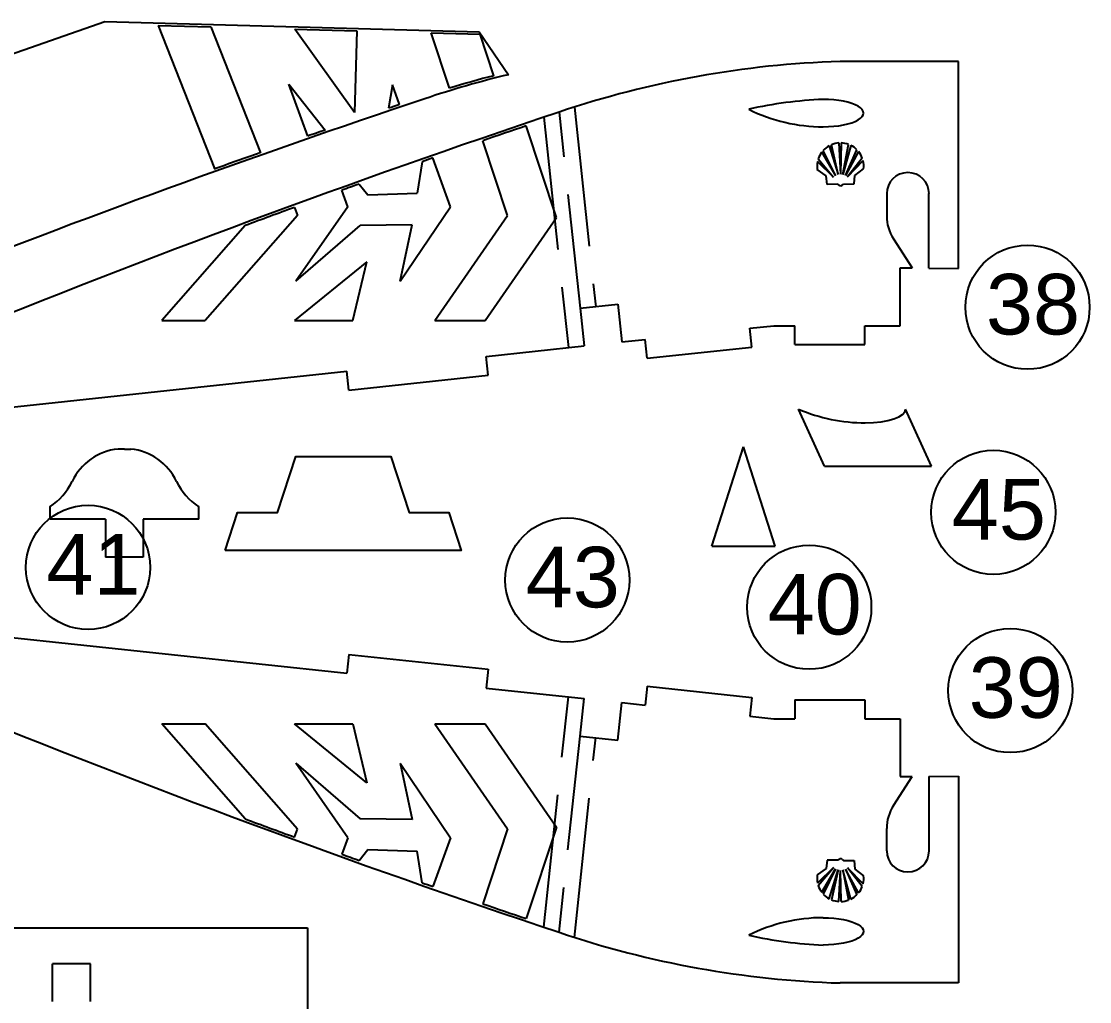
# Model space of a CAD drawing. Header units: centimetres. Extents: x 56783 to 57745, y 15612 to 15912.
# Drawn here: x 57040.2 to 57124.8, y 15688 to 15765.7 of the extents above; entities that cross this region are included whole.
import ezdxf

# ---------------------------------------------------------------- set-up
doc = ezdxf.new("R2010")
doc.units = ezdxf.units.CM
doc.header["$MEASUREMENT"] = 0
for name, color, linetype in [('Exterior', 7, 'Continuous'), ('Interior', 4, 'Continuous'), ('Kerf', 1, 'Continuous'), ('NUMEROS', 7, 'Continuous'), ('Publicidades', 6, 'Continuous'), ('Publicidades 4', 5, 'Continuous')]:
    doc.layers.add(name, color=color, linetype=linetype)

msp = doc.modelspace()

# ---------------------------------------------------------------- linework, layer by layer
at = {"layer": 'Exterior'}
for p, q in [((57009.203, 15752.454), (57046.771, 15765.654)), ((57046.771, 15765.654), (57076.425, 15764.836)), ((57076.425, 15764.836), (57078.731, 15761.429)), ((57114.389, 15762.476), (57105.008, 15762.476)), ((57114.389, 15746.078), (57114.389, 15762.476)), ((57110.382, 15753.671), (57110.364, 15753.671)), ((57108.697, 15752.004), (57108.697, 15750.235)), ((57112.048, 15746.107), (57112.048, 15752.004)), ((57109.231, 15748.425), (57110.718, 15746.124)), ((57109.765, 15746.124), (57110.718, 15746.124)), ((57109.765, 15741.546), (57109.765, 15746.124)), ((57112.048, 15746.107), (57114.389, 15746.078)), ((57084.407, 15742.923), (57087.39, 15743.241)), ((57087.39, 15743.241), (57087.709, 15740.258)), ((57097.861, 15741.343), (57099.764, 15741.546)), ((57098.02, 15739.851), (57097.861, 15741.343)), ((57099.764, 15741.546), (57101.412, 15741.546)), ((57101.412, 15740.046), (57101.412, 15741.546)), ((57106.968, 15741.546), (57109.765, 15741.546)), ((57106.968, 15740.046), (57106.968, 15741.546)), ((57106.968, 15740.046), (57106.968, 15741.546)), ((57087.709, 15740.258), (57089.575, 15740.458)), ((57089.734, 15738.966), (57089.575, 15740.458)), ((57076.98, 15739.113), (57084.726, 15739.94)), ((57089.734, 15738.966), (57098.02, 15739.851)), ((57101.412, 15740.046), (57106.968, 15740.046)), ((57077.139, 15737.621), (57076.98, 15739.113)), ((57014.01, 15732.388), (57065.931, 15737.933)), ((57066.091, 15736.441), (57065.931, 15737.933)), ((57066.091, 15736.441), (57077.139, 15737.621)), ((57103.764, 15730.414), (57101.716, 15734.943)), ((57112.238, 15730.414), (57110.198, 15734.926)), ((57048.31, 15731.772), (57047.808, 15731.772)), ((57048.31, 15731.772), (57048.812, 15731.772)), ((57094.849, 15724.088), (57097.355, 15731.938)), ((57099.861, 15724.088), (57097.355, 15731.938)), ((57103.764, 15730.414), (57112.238, 15730.414)), ((57042.421, 15726.216), (57042.421, 15727.202)), ((57054.199, 15726.216), (57054.199, 15727.202)), ((57046.81, 15726.216), (57042.421, 15726.216)), ((57046.81, 15726.216), (57046.81, 15723.216)), ((57054.199, 15726.216), (57049.81, 15726.216)), ((57049.81, 15726.216), (57049.81, 15723.216)), ((57094.849, 15724.088), (57099.861, 15724.088)), ((57049.81, 15723.216), (57046.81, 15723.216)), ((57014.01, 15719.559), (57065.931, 15714.014)), ((57066.091, 15715.506), (57065.931, 15714.014)), ((57066.091, 15715.506), (57077.139, 15714.326)), ((57077.139, 15714.326), (57076.98, 15712.834)), ((57076.98, 15712.834), (57084.726, 15712.007)), ((57089.734, 15712.981), (57089.575, 15711.489)), ((57089.734, 15712.981), (57098.02, 15712.096)), ((57087.39, 15708.705), (57087.709, 15711.689)), ((57087.709, 15711.689), (57089.575, 15711.489)), ((57098.02, 15712.096), (57097.861, 15710.604)), ((57101.412, 15711.901), (57106.968, 15711.901)), ((57101.412, 15711.901), (57101.412, 15710.401)), ((57106.968, 15711.901), (57106.968, 15710.401)), ((57106.968, 15711.901), (57106.968, 15710.401)), ((57097.861, 15710.604), (57099.764, 15710.401)), ((57099.764, 15710.401), (57101.412, 15710.401)), ((57106.968, 15710.401), (57109.765, 15710.401)), ((57109.765, 15710.401), (57109.765, 15705.822)), ((57084.407, 15709.024), (57087.39, 15708.705)), ((57109.231, 15703.522), (57110.718, 15705.822)), ((57109.765, 15705.822), (57110.718, 15705.822)), ((57112.048, 15705.839), (57114.389, 15705.869)), ((57112.048, 15705.839), (57112.048, 15699.942)), ((57114.389, 15705.869), (57114.389, 15689.471)), ((57108.697, 15699.942), (57108.697, 15701.712)), ((57110.382, 15698.276), (57110.364, 15698.276)), ((57025.444, 15693.836), (57062.819, 15693.836)), ((57062.819, 15693.836), (57062.819, 15675.72)), ((57042.623, 15687.994), (57042.62, 15690.996)), ((57045.62, 15690.996), (57042.62, 15690.996)), ((57045.623, 15687.996), (57045.62, 15690.996)), ((57114.389, 15689.471), (57105.008, 15689.471))]:
    msp.add_line(p, q, dxfattribs=at)
msp.add_lwpolyline([(57056.293, 15723.737), (57057.273, 15726.737), (57060.429, 15726.737), (57061.881, 15731.182), (57069.408, 15731.182), (57070.86, 15726.737), (57074.016, 15726.737), (57074.997, 15723.737)], close=True, dxfattribs=at)
for centre, radius, start, end in [((57107.361, 15685.702), 76.81, 91.75518, 108.68966), ((57096.338, 15687.941), 75.568, 103.4731, 108.68981), ((57326.071, 15000.046), 800.81, 108.488516, 111.574842), ((57339.504, 14990.968), 809.302, 108.49705, 112.157913), ((57110.364, 15752.004), 1.667, 90, 180), ((57110.382, 15752.004), 1.667, 0, 90), ((57112.03, 15750.235), 3.333, 180, 212.87741), ((57107.034, 15747.247), 13.404, 246.62448, 269.86738), ((57048.276, 15727.248), 4.548, 95.91285, 154.55837), ((57048.343, 15727.248), 4.548, 25.44163, 84.08715), ((57039.697, 15731.348), 4.96, 303.30516, 334.36491), ((57056.922, 15731.348), 4.96, 205.63509, 236.69484), ((57339.504, 16460.979), 809.302, 247.842087, 251.50295), ((57112.03, 15701.712), 3.333, 147.12259, 180), ((57110.364, 15699.942), 1.667, 180, 270), ((57110.382, 15699.942), 1.667, 270, 0), ((57107.361, 15766.245), 76.81, 251.31034, 268.24482)]:
    msp.add_arc(centre, radius, start, end, dxfattribs=at)
msp.add_ellipse((57107.003, 15734.926), major_axis=(3.194, 0), ratio=0.33913, start_param=4.712389, end_param=6.283185, dxfattribs=at)
at = {"layer": 'Interior'}
for centre, radius, start, end in [((57104.889, 15727.654), 31.839, 92.19379, 102.9173), ((57103.701, 15770.707), 13.404, 243.74488, 269.86738), ((57103.701, 15681.24), 13.404, 90.13262, 116.25512), ((57104.889, 15724.293), 31.839, 257.0827, 267.80621)]:
    msp.add_arc(centre, radius, start, end, dxfattribs=at)
msp.add_ellipse((57103.67, 15758.386), major_axis=(3.194, 0), ratio=0.33913, start_param=4.712389, end_param=7.853982, dxfattribs=at)
at = {"layer": 'Interior', "extrusion": (0, 0, -1)}
msp.add_ellipse((57103.67, 15693.561), major_axis=(3.194, 0), ratio=0.33913, start_param=4.712389, end_param=7.853982, dxfattribs=at)
at = {"layer": 'Kerf'}
for p, q in [((57084.407, 15742.923), (57084.726, 15739.94)), ((57084.407, 15709.024), (57084.726, 15712.007))]:
    msp.add_line(p, q, dxfattribs=at)
for points in [[(57083.966, 15758.863), (57085.14, 15747.846)], [(57081.538, 15758.056), (57082.654, 15747.581)], [(57082.752, 15758.463), (57083.129, 15754.923)], [(57083.447, 15751.939), (57084.407, 15742.923)], [(57082.972, 15744.598), (57083.482, 15739.807)], [(57085.458, 15744.862), (57085.652, 15743.034)], [(57082.972, 15707.349), (57083.482, 15712.14)], [(57083.447, 15700.007), (57084.407, 15709.024)], [(57085.458, 15707.084), (57085.652, 15708.913)], [(57081.538, 15693.891), (57082.654, 15704.366)], [(57083.966, 15693.084), (57085.14, 15704.101)], [(57082.752, 15693.484), (57083.129, 15697.024)]]:
    msp.add_lwpolyline(points, dxfattribs=at)
at = {"layer": 'NUMEROS'}
for centre in [(57119.853, 15743.01), (57117.147, 15726.758), (57045.437, 15722.397), (57083.4, 15721.394), (57102.561, 15719.244), (57118.492, 15712.641)]:
    msp.add_circle(centre, 4.919, dxfattribs=at)
at = {"layer": 'Publicidades', "color": 6}
for p, q in [((57104.652, 15753.443), (57103.674, 15755.435)), ((57104.148, 15755.801), (57104.841, 15753.517)), ((57104.841, 15753.517), (57104.323, 15755.884)), ((57104.897, 15756.019), (57105.037, 15753.555)), ((57105.094, 15756.023), (57105.037, 15753.555)), ((57105.234, 15753.524), (57105.672, 15755.908)), ((57105.851, 15755.831), (57105.234, 15753.524)), ((57105.426, 15753.456), (57106.337, 15755.482)), ((57104.481, 15753.323), (57103.216, 15754.557)), ((57103.273, 15754.764), (57104.481, 15753.323)), ((57103.547, 15755.283), (57104.652, 15753.443)), ((57106.47, 15755.334), (57105.426, 15753.456)), ((57106.761, 15754.825), (57105.6, 15753.342)), ((57105.6, 15753.342), (57106.825, 15754.619)), ((57103.896, 15753.412), (57103.195, 15753.911)), ((57106.183, 15753.45), (57106.869, 15753.974)), ((57103.993, 15752.743), (57103.896, 15753.412)), ((57106.108, 15752.778), (57106.183, 15753.45)), ((57104.823, 15752.757), (57103.993, 15752.743)), ((57104.926, 15752.683), (57104.823, 15752.757)), ((57105.178, 15752.687), (57105.278, 15752.764)), ((57105.278, 15752.764), (57106.108, 15752.778)), ((57103.993, 15699.204), (57103.896, 15698.535)), ((57104.823, 15699.19), (57103.993, 15699.204)), ((57104.926, 15699.264), (57104.823, 15699.19)), ((57105.178, 15699.26), (57105.278, 15699.182)), ((57105.278, 15699.182), (57106.108, 15699.168)), ((57106.108, 15699.168), (57106.183, 15698.497)), ((57103.896, 15698.535), (57103.195, 15698.036)), ((57104.481, 15698.624), (57103.216, 15697.39)), ((57103.273, 15697.183), (57104.481, 15698.624)), ((57103.547, 15696.664), (57104.652, 15698.504)), ((57104.652, 15698.504), (57103.674, 15696.512)), ((57104.148, 15696.146), (57104.841, 15698.43)), ((57104.841, 15698.43), (57104.323, 15696.062)), ((57104.897, 15695.928), (57105.037, 15698.392)), ((57105.094, 15695.924), (57105.037, 15698.392)), ((57105.851, 15696.116), (57105.234, 15698.423)), ((57105.234, 15698.423), (57105.672, 15696.039)), ((57106.47, 15696.613), (57105.426, 15698.491)), ((57105.426, 15698.491), (57106.337, 15696.465)), ((57105.6, 15698.605), (57106.825, 15697.327)), ((57106.761, 15697.122), (57105.6, 15698.605)), ((57106.183, 15698.497), (57106.869, 15697.972))]:
    msp.add_line(p, q, dxfattribs=at)
for centre, radius, start, end in [((57105.028, 15754.172), 1.852, 118.37881, 136.9824), ((57105.028, 15754.172), 1.852, 94.04707, 112.36817), ((57105.028, 15754.172), 1.852, 69.63254, 87.95391), ((57105.028, 15754.172), 1.852, 45.01632, 63.62086), ((57105.028, 15754.172), 1.852, 168.0053, 188.11103), ((57105.028, 15754.172), 1.852, 143.1207, 161.34675), ((57105.028, 15754.172), 1.852, 20.64775, 38.8756), ((57105.028, 15754.172), 1.852, 353.87684, 13.98412), ((57105.053, 15752.816), 0.185, 226.35594, 269.85101), ((57105.046, 15752.816), 0.185, 272.07752, 315.57258), ((57105.053, 15699.131), 0.185, 90.14899, 133.64406), ((57105.046, 15699.131), 0.185, 44.42742, 87.92248), ((57105.028, 15697.775), 1.852, 171.88897, 191.9947), ((57105.028, 15697.775), 1.852, 346.01588, 6.12316), ((57105.028, 15697.775), 1.852, 198.65325, 216.8793), ((57105.028, 15697.775), 1.852, 321.1244, 339.35225), ((57105.028, 15697.775), 1.852, 223.0176, 241.62119), ((57105.028, 15697.775), 1.852, 296.37914, 314.98368), ((57105.028, 15697.775), 1.852, 247.63183, 265.95293), ((57105.028, 15697.775), 1.852, 272.04609, 290.36746)]:
    msp.add_arc(centre, radius, start, end, dxfattribs=at)
at = {"layer": 'Publicidades 4'}
for p, q in [((57050.987, 15765.338), (57055.461, 15753.997)), ((57050.987, 15765.338), (57055.152, 15765.223)), ((57055.152, 15765.223), (57059.087, 15755.252)), ((57066.553, 15758.425), (57061.808, 15765.039)), ((57061.808, 15765.039), (57066.722, 15764.904)), ((57066.722, 15764.904), (57066.553, 15758.425)), ((57074.066, 15760.362), (57072.623, 15764.741)), ((57072.623, 15764.741), (57076.492, 15764.634)), ((57077.574, 15761.349), (57076.492, 15764.634)), ((57062.844, 15756.57), (57061.352, 15760.666)), ((57061.352, 15760.666), (57064.22, 15757.047)), ((57069.539, 15760.617), (57069.238, 15758.765)), ((57070.098, 15759.055), (57069.539, 15760.617)), ((57082.54, 15750.123), (57080.15, 15757.377)), ((57078.659, 15750.266), (57076.704, 15756.202)), ((57071.908, 15754.538), (57071.501, 15752.033)), ((57074.14, 15750.968), (57072.755, 15754.834)), ((57055.461, 15753.997), (57055.414, 15753.944)), ((57066.003, 15750.968), (57065.529, 15752.272)), ((57066.911, 15752.768), (57067.591, 15751.91)), ((57067.591, 15751.91), (57071.501, 15752.033)), ((57062.037, 15750.285), (57054.715, 15741.951)), ((57061.788, 15750.916), (57062.037, 15750.285)), ((57066.003, 15750.968), (57061.885, 15745.073)), ((57070.171, 15745.073), (57074.14, 15750.968)), ((57057.892, 15749.48), (57051.277, 15741.951)), ((57061.885, 15745.073), (57066.996, 15749.482)), ((57071.108, 15749.528), (57066.996, 15749.482)), ((57070.171, 15745.073), (57071.108, 15749.528)), ((57072.903, 15741.951), (57078.659, 15750.266)), ((57076.883, 15741.951), (57082.54, 15750.123)), ((57067.52, 15746.609), (57061.8, 15741.951)), ((57066.405, 15741.951), (57067.52, 15746.609)), ((57051.277, 15741.951), (57054.715, 15741.951)), ((57061.8, 15741.951), (57066.405, 15741.951)), ((57072.903, 15741.951), (57076.883, 15741.951)), ((57057.892, 15702.466), (57051.277, 15709.996)), ((57051.277, 15709.996), (57054.715, 15709.996)), ((57062.037, 15701.662), (57054.715, 15709.996)), ((57061.8, 15709.996), (57066.405, 15709.996)), ((57067.52, 15705.338), (57061.8, 15709.996)), ((57066.405, 15709.996), (57067.52, 15705.338)), ((57072.903, 15709.996), (57076.883, 15709.996)), ((57072.903, 15709.996), (57078.659, 15701.681)), ((57076.883, 15709.996), (57082.54, 15701.824)), ((57066.003, 15700.978), (57061.885, 15706.874)), ((57061.885, 15706.874), (57066.996, 15702.465)), ((57070.171, 15706.874), (57074.14, 15700.978)), ((57070.171, 15706.874), (57071.108, 15702.419)), ((57071.108, 15702.419), (57066.996, 15702.465)), ((57061.788, 15701.031), (57062.037, 15701.662)), ((57078.659, 15701.681), (57076.704, 15695.745)), ((57082.54, 15701.824), (57080.15, 15694.57)), ((57066.003, 15700.978), (57065.529, 15699.675)), ((57074.14, 15700.978), (57072.755, 15697.113)), ((57066.911, 15699.179), (57067.591, 15700.037)), ((57067.591, 15700.037), (57071.501, 15699.914)), ((57071.908, 15697.409), (57071.501, 15699.914))]:
    msp.add_line(p, q, dxfattribs=at)
for centre, radius, start, end in [((57096.338, 15687.941), 75.768, 104.33821, 107.0944), ((57326.071, 15000.046), 801.01, 108.636475, 108.701422), ((57326.071, 15000.046), 801.01, 109.080811, 109.184977), ((57339.504, 14990.968), 809.102, 108.695891, 108.953732), ((57326.071, 15000.046), 801.01, 109.469788, 109.748649), ((57339.504, 14990.968), 809.102, 109.24964, 109.313182), ((57339.504, 14990.968), 809.102, 109.688592, 109.792587), ((57339.504, 14990.968), 809.102, 110.074351, 110.368395), ((57339.504, 16460.979), 809.102, 249.631605, 249.925649), ((57339.504, 16460.979), 809.102, 250.207413, 250.311408), ((57339.504, 16460.979), 809.102, 250.686818, 250.75036), ((57339.504, 16460.979), 809.102, 251.046268, 251.304109)]:
    msp.add_arc(centre, radius, start, end, dxfattribs=at)

# ---------------------------------------------------------------- texts
at = {"layer": 'NUMEROS', "char_height": 4.8, "attachment_point": 1}
for s, insert in [('{\\fArial|b0|i0|c0|p34;38}', (57116.556, 15745.647)), ('{\\fArial|b0|i0|c0|p34;45}', (57113.85, 15729.395)), ('{\\fArial|b0|i0|c0|p34;41}', (57042.14, 15725.034)), ('{\\fArial|b0|i0|c0|p34;43}', (57080.103, 15724.03)), ('{\\fArial|b0|i0|c0|p34;40}', (57099.264, 15721.88)), ('{\\fArial|b0|i0|c0|p34;39}', (57115.194, 15715.278))]:
    msp.add_mtext_dynamic_manual_height_columns(s, width=23.69048, gutter_width=1, heights=[0], dxfattribs=dict(at, insert=insert))

doc.saveas('drawing.dxf')
